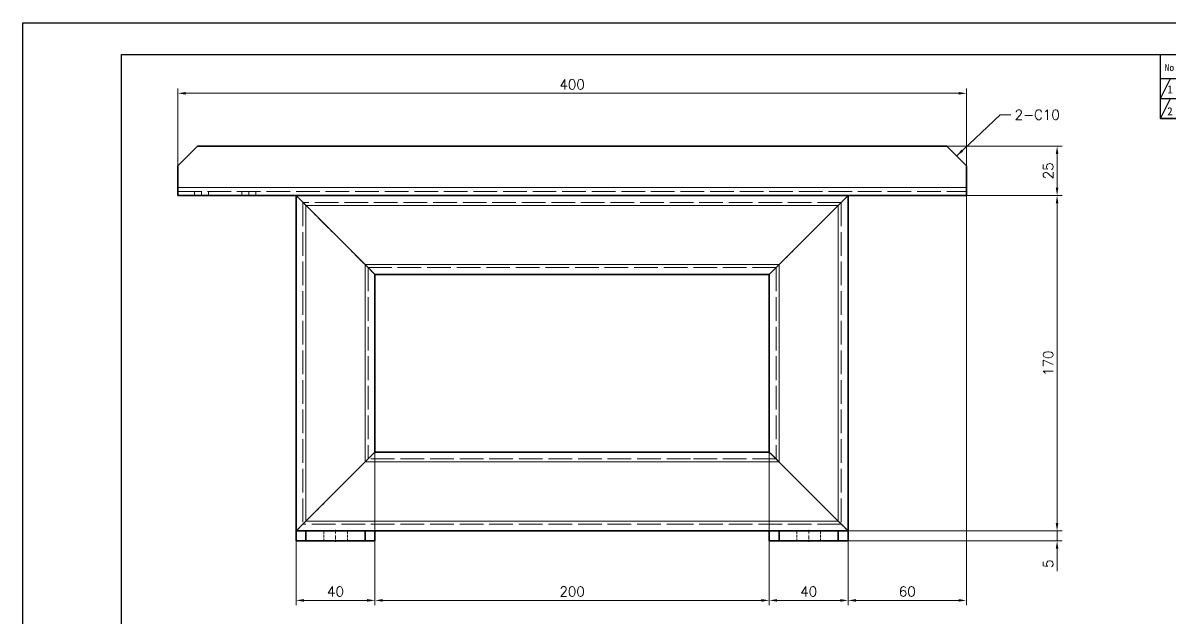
# Model space of a CAD drawing. Header units: millimetres. Extents: x -168473 to -148463, y 295526 to 306160.
# Drawn here: x -164518 to -163936, y 300288 to 300589 of the extents above; entities that cross this region are included whole.
import ezdxf
from ezdxf.enums import TextEntityAlignment as Align

# ---------------------------------------------------------------- set-up
doc = ezdxf.new("R2010")
doc.units = ezdxf.units.MM
for name, pattern in [('CENTER2', [28.575, 19.05, -3.175, 3.175, -3.175]), ('DASHDOT', [18.5, 12, -3, 0.5, -3]), ('DASHED', [15, 12, -3]), ('DASHED2', [9.525, 6.35, -3.175])]:
    doc.linetypes.add(name, pattern=pattern)
for name, color, linetype, lineweight in [('A3', 3, 'Continuous', 20), ('中心线', 2, 'CENTER2', 13), ('尺寸线', 3, 'Continuous', 13), ('虚线', 2, 'DASHED2', 25)]:
    doc.layers.add(name, color=color, linetype=linetype, lineweight=lineweight)
doc.styles.add('CH-1', font='')
doc.styles.get("Standard").update_dxf_attribs({"font": 'txt', "bigfont": 'gbcbig.shx'})
doc.styles.get('CH-1').set_extended_font_data('SimSun')
doc.dimstyles.new('副本02', dxfattribs={"dimscale": 2, "dimtxt": 2.5, "dimasz": 2, "dimexe": 1.25, "dimexo": 0, "dimgap": 1, "dimtad": 1, "dimdsep": 46, "dimtxsty": 'Standard', "dimcen": 0.5, "dimclrd": 3, "dimclre": 3, "dimclrt": 1, "dimadec": 1, "dimazin": 2, "dimtfac": 1, "dimtmove": 0, "dimatfit": 3, "dimfxl": 0, "dimtolj": 1, "dimlwd": -1, "dimlwe": -1, "dimarcsym": 0})

# ---------------------------------------------------------------- blocks, each defined once
blk = doc.blocks.new('A$C2CD672AE')
for p, q in [((-218.5, -289), (-218.5, 8)), ((-218.5, 8), (201.5, 8)), ((-193.5, 0), (193.5, 0)), ((-193.5, -278.55), (-193.5, 0)), ((69.95, -16.21), (69.95, 0)), ((69.95, 0), (181.5, 0)), ((69.95, 0), (181.5, 0)), ((69.95, 0), (181.5, 0)), ((69.95, 0), (181.5, 0)), ((69.95, -11.14), (72.49, -6.07)), ((69.95, -6.07), (181.5, -6.07)), ((69.95, -6.07), (181.5, -6.07)), ((69.95, -6.07), (181.5, -6.07)), ((69.95, -6.07), (181.5, -6.07)), ((69.95, -16.21), (72.49, -11.14)), ((69.95, -11.14), (181.5, -11.14)), ((69.95, -11.14), (181.5, -11.14)), ((69.95, -11.14), (181.5, -11.14)), ((69.95, -11.14), (181.5, -11.14)), ((69.95, -16.21), (193.5, -16.21)), ((193.5, -16.21), (69.95, -16.21)), ((69.95, -16.21), (193.5, -16.21))]:
    blk.add_line(p, q)
at = {"style": 'CH-1'}
for s, height, p in [('No.', 1.775, (72.85, -3.33)), ('1', 2.03, (72.4, -8.84)), ('2', 2.03, (72.4, -14.39))]:
    blk.add_text(s, height=height, dxfattribs=at).set_placement(p, align=Align.MIDDLE)
blk = doc.blocks.new('1：1横')
blk.add_blockref('A$C2CD672AE', (-8412.44, 515.87))
blk = doc.blocks.new('*D6944')
at = {"layer": 'Defpoints', "color": 0}
for p in [(-164039.11, 300553.22), (-164439.11, 300516.42), (-164039.11, 300510.92)]:
    blk.add_point(p, dxfattribs=at)
at = {"layer": '尺寸线', "color": 3}
for p, q in [((-164439.11, 300516.42), (-164439.11, 300555.72)), ((-164039.11, 300510.92), (-164039.11, 300555.72)), ((-164435.11, 300553.22), (-164043.11, 300553.22))]:
    blk.add_line(p, q, dxfattribs=at)
for points in [[(-164435.11, 300553.89), (-164435.11, 300552.55), (-164439.11, 300553.22)], [(-164043.11, 300553.89), (-164043.11, 300552.55), (-164039.11, 300553.22)]]:
    blk.add_solid(points, dxfattribs=at)
at = {"layer": '尺寸线', "color": 1, "insert": (-164239.11, 300557.72), "char_height": 5, "attachment_point": 5}
blk.add_mtext('\\A1;400', dxfattribs=at)
blk = doc.blocks.new('*D6945')
at = {"layer": 'Defpoints', "color": 0}
for p in [(-164049.11, 300526.42), (-164039.11, 300501.42), (-163993.13, 300501.42)]:
    blk.add_point(p, dxfattribs=at)
at = {"layer": '尺寸线', "color": 3}
for p, q in [((-164049.11, 300526.42), (-163990.63, 300526.42)), ((-163993.13, 300522.42), (-163993.13, 300505.42)), ((-164039.11, 300501.42), (-163990.63, 300501.42))]:
    blk.add_line(p, q, dxfattribs=at)
for points in [[(-163993.8, 300522.42), (-163992.47, 300522.42), (-163993.13, 300526.42)], [(-163993.8, 300505.42), (-163992.47, 300505.42), (-163993.13, 300501.42)]]:
    blk.add_solid(points, dxfattribs=at)
at = {"layer": '尺寸线', "color": 1, "insert": (-163997.63, 300513.92), "char_height": 5, "attachment_point": 5, "rotation": 90}
blk.add_mtext('\\A1;25', dxfattribs=at)
blk = doc.blocks.new('*D6946')
at = {"layer": 'Defpoints', "color": 0}
for p in [(-164014.87, 300501.42), (-164099.11, 300331.42), (-163993.13, 300331.42)]:
    blk.add_point(p, dxfattribs=at)
at = {"layer": '尺寸线', "color": 3}
for p, q in [((-164014.87, 300501.42), (-163990.63, 300501.42)), ((-163993.13, 300497.42), (-163993.13, 300335.42)), ((-164099.11, 300331.42), (-163990.63, 300331.42))]:
    blk.add_line(p, q, dxfattribs=at)
for points in [[(-163993.8, 300497.42), (-163992.47, 300497.42), (-163993.13, 300501.42)], [(-163993.8, 300335.42), (-163992.47, 300335.42), (-163993.13, 300331.42)]]:
    blk.add_solid(points, dxfattribs=at)
at = {"layer": '尺寸线', "color": 1, "insert": (-163997.63, 300416.42), "char_height": 5, "attachment_point": 5, "rotation": 90}
blk.add_mtext('\\A1;170', dxfattribs=at)
blk = doc.blocks.new('*D6947')
at = {"layer": 'Defpoints', "color": 0}
for p in [(-164039.11, 300501.42), (-164099.11, 300326.42), (-164039.11, 300296.24)]:
    blk.add_point(p, dxfattribs=at)
at = {"layer": '尺寸线', "color": 3}
for p, q in [((-164039.11, 300501.42), (-164039.11, 300293.74)), ((-164099.11, 300326.42), (-164099.11, 300293.74)), ((-164095.11, 300296.24), (-164043.11, 300296.24))]:
    blk.add_line(p, q, dxfattribs=at)
for points in [[(-164095.11, 300296.9), (-164095.11, 300295.57), (-164099.11, 300296.24)], [(-164043.11, 300296.9), (-164043.11, 300295.57), (-164039.11, 300296.24)]]:
    blk.add_solid(points, dxfattribs=at)
at = {"layer": '尺寸线', "color": 1, "insert": (-164069.11, 300300.74), "char_height": 5, "attachment_point": 5}
blk.add_mtext('\\A1;60', dxfattribs=at)
blk = doc.blocks.new('*D6948')
at = {"layer": 'Defpoints', "color": 0}
for p in [(-164139.11, 300382.82), (-164099.11, 300313.83), (-164139.11, 300296.24)]:
    blk.add_point(p, dxfattribs=at)
at = {"layer": '尺寸线', "color": 3}
for p, q in [((-164139.11, 300382.82), (-164139.11, 300293.74)), ((-164099.11, 300313.83), (-164099.11, 300293.74)), ((-164103.11, 300296.24), (-164135.11, 300296.24))]:
    blk.add_line(p, q, dxfattribs=at)
for points in [[(-164135.11, 300296.9), (-164135.11, 300295.57), (-164139.11, 300296.24)], [(-164103.11, 300296.9), (-164103.11, 300295.57), (-164099.11, 300296.24)]]:
    blk.add_solid(points, dxfattribs=at)
at = {"layer": '尺寸线', "color": 1, "insert": (-164119.11, 300300.74), "char_height": 5, "attachment_point": 5}
blk.add_mtext('\\A1;40', dxfattribs=at)
blk = doc.blocks.new('*D6949')
at = {"layer": 'Defpoints', "color": 0}
for p in [(-164339.11, 300371.42), (-164139.11, 300318.73), (-164339.11, 300296.24)]:
    blk.add_point(p, dxfattribs=at)
at = {"layer": '尺寸线', "color": 3}
for p, q in [((-164339.11, 300371.42), (-164339.11, 300293.74)), ((-164139.11, 300318.73), (-164139.11, 300293.74)), ((-164143.11, 300296.24), (-164335.11, 300296.24))]:
    blk.add_line(p, q, dxfattribs=at)
for points in [[(-164335.11, 300296.9), (-164335.11, 300295.57), (-164339.11, 300296.24)], [(-164143.11, 300296.9), (-164143.11, 300295.57), (-164139.11, 300296.24)]]:
    blk.add_solid(points, dxfattribs=at)
at = {"layer": '尺寸线', "color": 1, "insert": (-164239.11, 300300.74), "char_height": 5, "attachment_point": 5}
blk.add_mtext('\\A1;200', dxfattribs=at)
blk = doc.blocks.new('*D6950')
at = {"layer": 'Defpoints', "color": 0}
for p in [(-164379.11, 300326.42), (-164339.11, 300309.82), (-164339.11, 300296.24)]:
    blk.add_point(p, dxfattribs=at)
at = {"layer": '尺寸线', "color": 3}
for p, q in [((-164379.11, 300326.42), (-164379.11, 300293.74)), ((-164339.11, 300309.82), (-164339.11, 300293.74)), ((-164375.11, 300296.24), (-164343.11, 300296.24))]:
    blk.add_line(p, q, dxfattribs=at)
for points in [[(-164375.11, 300296.9), (-164375.11, 300295.57), (-164379.11, 300296.24)], [(-164343.11, 300296.9), (-164343.11, 300295.57), (-164339.11, 300296.24)]]:
    blk.add_solid(points, dxfattribs=at)
at = {"layer": '尺寸线', "color": 1, "insert": (-164359.11, 300300.74), "char_height": 5, "attachment_point": 5}
blk.add_mtext('\\A1;40', dxfattribs=at)
blk = doc.blocks.new('*D6951')
at = {"layer": 'Defpoints', "color": 0}
for p in [(-164077.89, 300331.42), (-164099.11, 300326.42), (-163993.13, 300326.42)]:
    blk.add_point(p, dxfattribs=at)
at = {"layer": '尺寸线', "color": 3}
for p, q in [((-163993.13, 300335.42), (-163993.13, 300339.42)), ((-164077.89, 300331.42), (-163990.63, 300331.42)), ((-163993.13, 300331.42), (-163993.13, 300326.42)), ((-164099.11, 300326.42), (-163990.63, 300326.42)), ((-163993.13, 300322.42), (-163993.13, 300311.09))]:
    blk.add_line(p, q, dxfattribs=at)
for points in [[(-163993.8, 300335.42), (-163992.47, 300335.42), (-163993.13, 300331.42)], [(-163993.8, 300322.42), (-163992.47, 300322.42), (-163993.13, 300326.42)]]:
    blk.add_solid(points, dxfattribs=at)
at = {"layer": '尺寸线', "color": 1, "insert": (-163997.63, 300314.76), "char_height": 5, "attachment_point": 5, "rotation": 90}
blk.add_mtext('\\A1;5', dxfattribs=at)

msp = doc.modelspace()

# ---------------------------------------------------------------- linework, layer by layer
at = {"color": 7, "lineweight": 35}
for p, q in [((-164439.112, 300516.423), (-164429.112, 300526.423)), ((-164429.112, 300526.423), (-164049.112, 300526.423)), ((-164039.112, 300516.423), (-164049.112, 300526.423)), ((-164439.112, 300516.423), (-164439.112, 300505.423)), ((-164039.112, 300516.423), (-164039.112, 300505.423)), ((-164439.112, 300501.423), (-164439.112, 300505.423)), ((-164039.112, 300505.423), (-164039.112, 300501.423)), ((-164439.112, 300501.423), (-164039.112, 300501.423)), ((-164379.112, 300501.423), (-164379.112, 300331.423)), ((-164099.112, 300501.423), (-164379.112, 300501.423)), ((-164379.112, 300501.423), (-164344.112, 300466.423)), ((-164099.112, 300501.423), (-164134.112, 300466.423)), ((-164099.112, 300501.423), (-164099.112, 300331.423)), ((-164344.112, 300466.423), (-164339.112, 300461.423)), ((-164134.112, 300466.423), (-164139.112, 300461.423)), ((-164139.112, 300461.423), (-164339.112, 300461.423)), ((-164339.112, 300461.423), (-164339.112, 300371.423)), ((-164139.112, 300461.423), (-164139.112, 300371.423)), ((-164374.112, 300336.423), (-164339.112, 300371.423)), ((-164179.112, 300371.423), (-164339.112, 300371.423)), ((-164139.112, 300371.423), (-164179.102, 300371.423)), ((-164104.112, 300336.423), (-164139.112, 300371.423)), ((-164379.112, 300331.423), (-164374.112, 300336.423)), ((-164099.112, 300331.423), (-164104.112, 300336.423)), ((-164379.112, 300331.423), (-164379.112, 300326.423)), ((-164379.112, 300331.423), (-164374.112, 300331.423)), ((-164344.112, 300331.423), (-164374.112, 300331.423)), ((-164374.112, 300331.423), (-164374.112, 300326.423)), ((-164339.112, 300331.423), (-164344.112, 300331.423)), ((-164344.112, 300331.423), (-164344.112, 300326.423)), ((-164179.112, 300331.423), (-164339.112, 300331.423)), ((-164339.112, 300331.423), (-164339.112, 300326.423)), ((-164139.112, 300331.423), (-164179.102, 300331.423)), ((-164139.112, 300331.423), (-164139.112, 300326.423)), ((-164139.112, 300331.423), (-164134.112, 300331.423)), ((-164104.112, 300331.423), (-164134.112, 300331.423)), ((-164134.112, 300331.423), (-164134.112, 300326.423)), ((-164099.112, 300331.423), (-164104.112, 300331.423)), ((-164104.112, 300331.423), (-164104.112, 300326.423)), ((-164099.112, 300331.423), (-164099.112, 300326.423)), ((-164379.112, 300326.423), (-164374.112, 300326.423)), ((-164344.112, 300326.423), (-164374.112, 300326.423)), ((-164339.112, 300326.423), (-164344.112, 300326.423)), ((-164139.112, 300326.423), (-164134.112, 300326.423)), ((-164104.112, 300326.423), (-164134.112, 300326.423)), ((-164099.112, 300326.423), (-164104.112, 300326.423))]:
    msp.add_line(p, q, dxfattribs=at)
at = {"color": 7, "lineweight": 13}
for p, q in [((-164439.112, 300505.423), (-164039.112, 300505.423)), ((-164104.112, 300496.423), (-164374.112, 300496.423)), ((-164374.112, 300496.423), (-164374.112, 300336.423)), ((-164104.112, 300496.423), (-164104.112, 300336.423)), ((-164344.112, 300466.423), (-164344.112, 300366.423)), ((-164134.112, 300466.423), (-164344.112, 300466.423)), ((-164344.112, 300466.423), (-164344.112, 300366.423)), ((-164134.112, 300466.423), (-164134.112, 300366.423)), ((-164179.112, 300366.423), (-164344.112, 300366.423)), ((-164134.112, 300366.423), (-164179.102, 300366.423)), ((-164179.112, 300336.423), (-164374.112, 300336.423)), ((-164104.112, 300336.423), (-164179.102, 300336.423))]:
    msp.add_line(p, q, dxfattribs=at)
at = {"layer": 'A3'}
msp.add_lwpolyline([(-164517.656, 300588.875), (-163677.656, 300588.875), (-163677.656, 299994.875), (-164517.656, 299994.875)], close=True, dxfattribs=at)
at = {"layer": '中心线', "color": 2, "linetype": 'DASHDOT', "lineweight": 13, "ltscale": 0.060013}
for p, q in [((-164427.1, 300503.623), (-164427.1, 300501.222)), ((-164403.1, 300503.623), (-164403.1, 300501.222))]:
    msp.add_line(p, q, dxfattribs=at)
at = {"layer": '中心线', "color": 2, "linetype": 'DASHDOT', "lineweight": 13, "ltscale": 0.150015}
for p, q in [((-164359.112, 300331.923), (-164359.112, 300325.922)), ((-164119.112, 300331.923), (-164119.112, 300325.922))]:
    msp.add_line(p, q, dxfattribs=at)
at = {"layer": '虚线', "color": 1, "linetype": 'DASHED', "lineweight": 13}
for p, q in [((-164039.112, 300505.423), (-164439.112, 300505.423)), ((-164439.112, 300505.423), (-164039.112, 300505.423)), ((-164039.112, 300505.423), (-164439.112, 300505.423)), ((-164439.112, 300503.423), (-164039.112, 300503.423)), ((-164375.612, 300497.923), (-164375.612, 300334.923)), ((-164102.612, 300497.923), (-164375.612, 300497.923)), ((-164102.612, 300497.923), (-164102.612, 300334.923)), ((-164374.112, 300496.423), (-164374.112, 300336.423)), ((-164374.112, 300496.423), (-164104.112, 300496.423)), ((-164374.112, 300496.423), (-164374.112, 300336.423)), ((-164374.112, 300496.423), (-164104.112, 300496.423)), ((-164374.112, 300496.423), (-164374.112, 300336.423)), ((-164104.112, 300496.423), (-164374.112, 300496.423)), ((-164104.112, 300496.423), (-164104.112, 300336.423)), ((-164104.112, 300496.423), (-164104.112, 300336.423)), ((-164104.112, 300496.423), (-164104.112, 300336.423)), ((-164344.112, 300466.423), (-164134.112, 300466.423)), ((-164344.112, 300466.423), (-164344.112, 300366.423)), ((-164344.112, 300466.423), (-164134.112, 300466.423)), ((-164134.112, 300466.423), (-164344.112, 300466.423)), ((-164344.112, 300466.423), (-164344.112, 300366.423)), ((-164135.612, 300464.923), (-164342.612, 300464.923)), ((-164342.612, 300464.923), (-164342.612, 300367.923)), ((-164135.612, 300464.923), (-164135.612, 300367.923)), ((-164134.112, 300466.423), (-164134.112, 300366.423)), ((-164134.112, 300466.423), (-164134.112, 300366.423)), ((-164134.112, 300466.423), (-164134.112, 300366.423)), ((-164344.112, 300366.423), (-164179.112, 300366.423)), ((-164344.112, 300366.423), (-164179.112, 300366.423)), ((-164179.112, 300366.423), (-164344.112, 300366.423)), ((-164179.112, 300367.923), (-164342.612, 300367.923)), ((-164135.612, 300367.923), (-164179.102, 300367.923)), ((-164179.102, 300366.423), (-164134.112, 300366.423)), ((-164179.102, 300366.423), (-164134.112, 300366.423)), ((-164134.112, 300366.423), (-164179.102, 300366.423)), ((-164179.112, 300334.923), (-164375.612, 300334.923)), ((-164374.112, 300336.423), (-164179.112, 300336.423)), ((-164374.112, 300336.423), (-164179.112, 300336.423)), ((-164179.112, 300336.423), (-164374.112, 300336.423)), ((-164179.102, 300336.423), (-164104.112, 300336.423)), ((-164179.102, 300336.423), (-164104.112, 300336.423)), ((-164104.112, 300336.423), (-164179.102, 300336.423)), ((-164102.612, 300334.923), (-164179.102, 300334.923)), ((-164339.112, 300331.423), (-164379.112, 300331.423)), ((-164099.112, 300331.423), (-164139.112, 300331.423))]:
    msp.add_line(p, q, dxfattribs=at)
at = {"layer": '虚线', "color": 1, "linetype": 'DASHED', "lineweight": 13, "ltscale": 0.05}
for p, q in [((-164430.6, 300503.423), (-164430.6, 300501.423)), ((-164430.6, 300503.423), (-164430.6, 300501.423)), ((-164423.6, 300503.423), (-164423.6, 300501.423)), ((-164423.6, 300503.423), (-164423.6, 300501.423)), ((-164406.6, 300503.423), (-164406.6, 300501.423)), ((-164406.6, 300503.423), (-164406.6, 300501.423)), ((-164399.6, 300503.423), (-164399.6, 300501.423)), ((-164399.6, 300503.423), (-164399.6, 300501.423))]:
    msp.add_line(p, q, dxfattribs=at)
at = {"layer": '虚线', "color": 1, "linetype": 'DASHED', "lineweight": 13, "ltscale": 0.176777}
for p, q in [((-164379.112, 300501.423), (-164344.112, 300466.423)), ((-164099.112, 300501.423), (-164134.112, 300466.423)), ((-164344.112, 300466.423), (-164339.112, 300461.423)), ((-164134.112, 300466.423), (-164139.112, 300461.423)), ((-164374.112, 300336.423), (-164339.112, 300371.423)), ((-164134.112, 300366.423), (-164139.112, 300371.423)), ((-164379.112, 300331.423), (-164374.112, 300336.423)), ((-164099.112, 300331.423), (-164104.112, 300336.423))]:
    msp.add_line(p, q, dxfattribs=at)
at = {"layer": '虚线', "color": 1, "linetype": 'DASHED', "lineweight": 13, "ltscale": 0.053033}
for p, q in [((-164375.612, 300497.923), (-164374.112, 300496.423)), ((-164375.612, 300497.923), (-164374.112, 300496.423)), ((-164102.612, 300497.923), (-164104.112, 300496.423)), ((-164102.612, 300497.923), (-164104.112, 300496.423)), ((-164344.112, 300466.423), (-164342.612, 300464.923)), ((-164344.112, 300466.423), (-164342.612, 300464.923)), ((-164134.112, 300466.423), (-164135.612, 300464.923)), ((-164134.112, 300466.423), (-164135.612, 300464.923)), ((-164344.112, 300366.423), (-164342.612, 300367.923)), ((-164344.112, 300366.423), (-164342.612, 300367.923)), ((-164134.112, 300366.423), (-164135.612, 300367.923)), ((-164134.112, 300366.423), (-164135.612, 300367.923)), ((-164375.612, 300334.923), (-164374.112, 300336.423)), ((-164375.612, 300334.923), (-164374.112, 300336.423)), ((-164102.612, 300334.923), (-164104.112, 300336.423)), ((-164102.612, 300334.923), (-164104.112, 300336.423))]:
    msp.add_line(p, q, dxfattribs=at)
at = {"layer": '虚线', "color": 1, "linetype": 'DASHED', "lineweight": 13, "ltscale": 0.125}
for p, q in [((-164374.112, 300331.423), (-164374.112, 300326.423)), ((-164365.112, 300331.423), (-164365.112, 300326.423)), ((-164365.112, 300331.423), (-164365.112, 300326.423)), ((-164353.112, 300331.423), (-164353.112, 300326.423)), ((-164353.112, 300331.423), (-164353.112, 300326.423)), ((-164344.112, 300331.423), (-164344.112, 300326.423)), ((-164134.112, 300331.423), (-164134.112, 300326.423)), ((-164125.112, 300331.423), (-164125.112, 300326.423)), ((-164125.112, 300331.423), (-164125.112, 300326.423)), ((-164113.112, 300331.423), (-164113.112, 300326.423)), ((-164113.112, 300331.423), (-164113.112, 300326.423)), ((-164104.112, 300331.423), (-164104.112, 300326.423))]:
    msp.add_line(p, q, dxfattribs=at)

# ---------------------------------------------------------------- block references
at = {"color": 2, "xscale": 2, "yscale": 2, "zscale": 2}
msp.add_blockref('1：1横', (-147255.776, 299541.143), dxfattribs=at)

# ---------------------------------------------------------------- texts
at = {"layer": '尺寸线', "color": 1, "insert": (-164014.663, 300544.828), "char_height": 5, "width": 500, "attachment_point": 1}
msp.add_mtext('\\A1;2-C10', dxfattribs=at)

# ---------------------------------------------------------------- dimensions: what is measured, and where the dimension line sits
at = {"layer": '尺寸线'}
for base, p1, p2, picture, middle in [((-164039.112, 300553.221), (-164439.112, 300516.423), (-164039.112, 300510.923), '*D6944', (-164239.112, 300557.721)), ((-164039.112, 300296.235), (-164099.112, 300326.423), (-164039.112, 300501.423), '*D6947', (-164069.112, 300300.735)), ((-164139.112, 300296.235), (-164099.112, 300313.829), (-164139.112, 300382.816), '*D6948', (-164119.112, 300300.735)), ((-164339.112, 300296.235), (-164139.112, 300318.73), (-164339.112, 300371.423), '*D6949', (-164239.112, 300300.735)), ((-164339.112, 300296.235), (-164379.112, 300326.423), (-164339.112, 300309.819), '*D6950', (-164359.112, 300300.735))]:
    dim = msp.add_linear_dim(base=base, p1=p1, p2=p2, dimstyle='副本02', dxfattribs=at)
    dim.commit()
    dim.dimension.update_dxf_attribs({"geometry": picture, "text_midpoint": middle})
for base, p1, p2, picture, middle in [((-163993.135, 300501.423), (-164049.112, 300526.423), (-164039.112, 300501.423), '*D6945', (-163997.635, 300513.923)), ((-163993.135, 300331.423), (-164014.874, 300501.423), (-164099.112, 300331.423), '*D6946', (-163997.635, 300416.423)), ((-163993.135, 300326.423), (-164077.889, 300331.423), (-164099.112, 300326.423), '*D6951', (-163997.635, 300314.756))]:
    dim = msp.add_linear_dim(base=base, p1=p1, p2=p2, angle=90, dimstyle='副本02', dxfattribs=at)
    dim.commit()
    dim.dimension.update_dxf_attribs({"geometry": picture, "text_midpoint": middle})

# ---------------------------------------------------------------- leaders
at = {"layer": '尺寸线', "annotation_type": 0, "has_hookline": 1, "hookline_direction": 0, "text_width": 20.833}
msp.add_leader([(-164044.112, 300521.423), (-164022.005, 300542.328), (-164016.663, 300542.328)], dimstyle='副本02', override={"dimgap": 1, "dimtad": 0}, dxfattribs=at)

doc.saveas('drawing.dxf')
